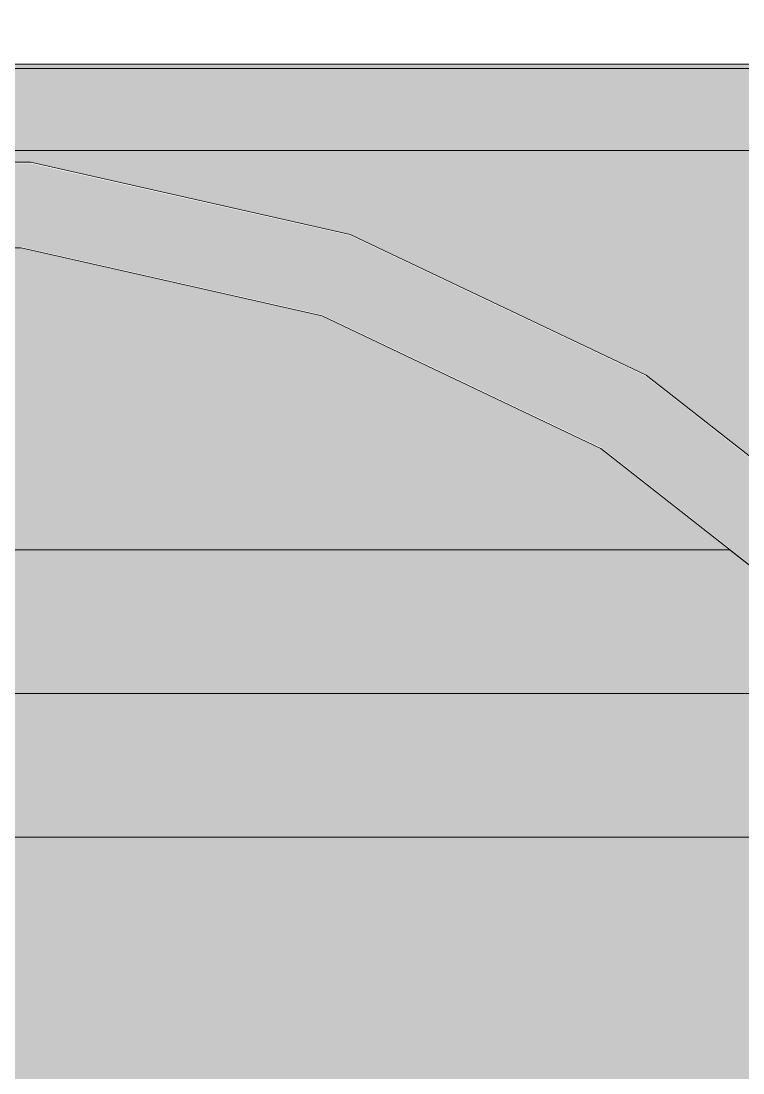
# Model space of a CAD drawing. Header units: centimetres. Extents: x -4381 to 5639, y -3920 to 4826.
# Drawn here: x 86.5206 to 86.7718, y 35.6215 to 35.9876 of the extents above; entities that cross this region are included whole.
import ezdxf
from ezdxf.xclip import XClip

# ---------------------------------------------------------------- set-up
doc = ezdxf.new("R2010")
doc.units = ezdxf.units.CM
doc.header["$MEASUREMENT"] = 0
doc.header["$XCLIPFRAME"] = 0
doc.set_wipeout_variables(frame=1)
doc.linetypes.add('Wipeout_Contour', pattern=[100, 0, -100])
for name, color, linetype in [('01- MOBILIER', 7, 'Continuous'), ('Dalles', 7, 'Continuous'), ('Drawing & Figure', 7, 'Continuous'), ('Structural - Bearing', 7, 'Continuous')]:
    doc.layers.add(name, color=color, linetype=linetype)
for name, color, linetype, lineweight in [('01- MOBILIER_Pen_No__1', 7, 'Continuous', 5), ('01- MOBILIER_Pen_No__101', 252, 'Continuous', 5), ('01- MOBILIER_Pen_No__2', 8, 'Continuous', 5), ('Dalles_Pen_No__1', 7, 'Continuous', 5), ('Structural - Bearing_Pen_No__1', 7, 'Continuous', 5), ('Structural - Bearing_Pen_No__18', 9, 'Continuous', 5)]:
    doc.layers.add(name, color=color, linetype=linetype, lineweight=lineweight)
for name, color, linetype, lineweight, true_color in [('01- MOBILIER_Pen_No__112', 7, 'Continuous', 5, 0xd5aaaa), ('01- MOBILIER_Pen_No__160', 7, 'Continuous', 5, 0xdae3bb), ('01- MOBILIER_Pen_No__178', 7, 'Continuous', 5, 0xbda888), ('01- MOBILIER_Pen_No__180', 7, 'Continuous', 5, 0xe2e3c6), ('01- MOBILIER_Pen_No__184', 7, 'Continuous', 5, 0xc5d295), ('01- MOBILIER_Pen_No__186', 7, 'Continuous', 5, 0xe8e8e8), ('Structural - Bearing_Pen_No__102', 7, 'Continuous', 5, 0xcccccc)]:
    doc.layers.add(name, color=color, linetype=linetype, lineweight=lineweight, true_color=true_color)

# ---------------------------------------------------------------- blocks, each defined once
blk = doc.blocks.new('Drawing_7_7', base_point=(-363.09186, 32.20361))
at = {"color": 254, "linetype": 'Wipeout_Contour', "lineweight": 0, "ltscale": 751.168155}
blk.add_wipeout([(84.26688, 38.80361), (84.26688, 35.70361), (84.81688, 35.70361), (84.81688, 38.70361), (87.81688, 38.70361), (87.81688, 35.70361), (87.96688, 35.70361), (87.96688, 38.80361)], dxfattribs=at).dxf.layer = 'Structural - Bearing'
at = {"color": 254, "linetype": 'Wipeout_Contour', "lineweight": 0, "ltscale": 1125.921476}
blk.add_wipeout([(86.34188, 35.92311), (86.40986, 35.93844), (86.52391, 35.93844), (86.63516, 35.91334), (86.73816, 35.86437), (86.80837, 35.80924), (86.80837, 35.97261), (86.34188, 35.97261), (86.34188, 35.97113), (86.80688, 35.97113), (86.80688, 35.94261), (86.34188, 35.94261)], dxfattribs=at).dxf.layer = 'Structural - Bearing'
at = {"color": 254, "linetype": 'Wipeout_Contour', "lineweight": 0, "ltscale": 374.236764}
blk.add_wipeout([(86.80837, 35.75361), (86.12688, 35.75361), (86.12688, 35.70361), (86.80837, 35.70361)], dxfattribs=at).dxf.layer = 'Structural - Bearing'
at = {"layer": 'Dalles', "linetype": 'Continuous', "lineweight": 0, "ltscale": 10, "true_color": 0x000000}
blk.add_hatch(color=18, dxfattribs=at).paths.add_polyline_path([(84.26688, 35.40361), (88.26688, 35.40361), (88.26688, 35.70361), (84.26688, 35.70361)])
at = {"layer": 'Structural - Bearing_Pen_No__102', "linetype": 'Continuous', "ltscale": 10}
blk.add_hatch(color=256, dxfattribs=at).paths.add_polyline_path([(86.34188, 35.92311), (86.40986, 35.93844), (86.52391, 35.93844), (86.63516, 35.91334), (86.73816, 35.86437), (86.80837, 35.80924), (86.80837, 35.97261), (86.34188, 35.97261), (86.34188, 35.97113), (86.80688, 35.97113), (86.80688, 35.94261), (86.34188, 35.94261)])
at = {"layer": 'Structural - Bearing_Pen_No__18', "linetype": 'Continuous', "ltscale": 10}
blk.add_hatch(color=256, dxfattribs=at).paths.add_polyline_path([(86.80837, 35.75361), (86.12688, 35.75361), (86.12688, 35.70361), (86.80837, 35.70361)])
at = {"layer": 'Dalles_Pen_No__1', "linetype": 'Continuous', "ltscale": 10}
blk.add_line((88.26688, 35.70361), (84.26688, 35.70361), dxfattribs=at)
at = {"color": 254, "linetype": 'Wipeout_Contour', "lineweight": 0, "ltscale": 561.532108}
blk.add_wipeout([(86.76725, 35.80361), (86.34188, 35.80361), (86.34188, 35.75361), (86.80837, 35.75361), (86.80837, 35.77411), (86.80682, 35.77254)], dxfattribs=at).dxf.layer = 'Structural - Bearing'
at = {"layer": 'Structural - Bearing_Pen_No__18', "linetype": 'Continuous', "ltscale": 10}
blk.add_hatch(color=256, dxfattribs=at).paths.add_polyline_path([(86.76725, 35.80361), (86.34188, 35.80361), (86.34188, 35.75361), (86.80837, 35.75361), (86.80837, 35.77411), (86.80682, 35.77254)])
at = {"layer": 'Structural - Bearing_Pen_No__1', "linetype": 'Continuous', "ltscale": 10}
blk.add_line((86.80837, 35.75361), (86.34188, 35.75361), dxfattribs=at)
at = {"color": 254, "linetype": 'Wipeout_Contour', "lineweight": 0, "ltscale": 656.197159}
blk.add_wipeout([(86.41318, 35.90863), (86.34188, 35.89254), (86.34188, 35.80361), (86.76725, 35.80361), (86.72235, 35.83887), (86.62535, 35.88499), (86.52058, 35.90863)], dxfattribs=at).dxf.layer = 'Structural - Bearing'
at = {"layer": 'Structural - Bearing_Pen_No__102', "linetype": 'Continuous', "ltscale": 10}
blk.add_hatch(color=256, dxfattribs=at).paths.add_polyline_path([(86.41318, 35.90863), (86.34188, 35.89254), (86.34188, 35.80361), (86.76725, 35.80361), (86.72235, 35.83887), (86.62535, 35.88499), (86.52058, 35.90863)])
at = {"color": 254, "linetype": 'Wipeout_Contour', "lineweight": 0, "ltscale": 2166.836388}
blk.add_wipeout([(87.71688, 38.60361), (86.34188, 38.60361), (86.34188, 36.55361), (86.80688, 36.55361), (86.80688, 36.10779), (86.7771, 36.10779), (86.77658, 36.10588), (86.80688, 36.10588), (86.80688, 36.10467), (86.80688, 36.00261), (86.80837, 36.00261), (86.80837, 36.40298), (86.81854, 36.40343), (86.83123, 36.40327), (86.83688, 36.40261), (86.83688, 36.33253), (86.83837, 36.33253), (86.83837, 36.40298), (86.84854, 36.40343), (86.86123, 36.40327), (86.86688, 36.40261), (86.86688, 35.80361), (87.71688, 35.80361)], dxfattribs=at).dxf.layer = 'Structural - Bearing'
at = {"color": 254, "linetype": 'Wipeout_Contour', "lineweight": 0, "ltscale": 374.566236}
blk.add_wipeout([(86.12688, 35.94261), (86.80688, 35.94261), (86.80688, 35.94826), (86.12688, 35.94826)], dxfattribs=at).dxf.layer = '01- MOBILIER'
at = {"color": 254, "linetype": 'Wipeout_Contour', "lineweight": 0, "ltscale": 374.53697}
blk.add_wipeout([(86.52224, 35.92354), (86.52261, 35.92685), (86.41115, 35.92685), (86.41152, 35.92354)], dxfattribs=at).dxf.layer = '01- MOBILIER'
at = {"layer": '01- MOBILIER_Pen_No__101', "linetype": 'Continuous', "ltscale": 10}
blk.add_hatch(color=256, dxfattribs=at).paths.add_polyline_path([(86.12688, 35.94261), (86.80688, 35.94261), (86.80688, 35.94826), (86.12688, 35.94826)])
at = {"layer": '01- MOBILIER_Pen_No__180', "linetype": 'Continuous', "ltscale": 10}
blk.add_hatch(color=256, dxfattribs=at).paths.add_polyline_path([(86.52224, 35.92354), (86.52261, 35.92685), (86.41115, 35.92685), (86.41152, 35.92354)])
at = {"layer": '01- MOBILIER_Pen_No__1', "linetype": 'Continuous', "ltscale": 10}
blk.add_line((86.12688, 35.94261), (86.80688, 35.94261), dxfattribs=at)
at = {"color": 254, "linetype": 'Wipeout_Contour', "lineweight": 0, "ltscale": 374.580289}
blk.add_wipeout([(86.12688, 35.94826), (86.80688, 35.94826), (86.80688, 35.96095), (86.12688, 35.96095)], dxfattribs=at).dxf.layer = '01- MOBILIER'
at = {"color": 254, "linetype": 'Wipeout_Contour', "lineweight": 0, "ltscale": 374.923583}
blk.add_wipeout([(86.63026, 35.89917), (86.63135, 35.90232), (86.52261, 35.92685), (86.52224, 35.92354)], dxfattribs=at).dxf.layer = '01- MOBILIER'
at = {"layer": '01- MOBILIER_Pen_No__112', "linetype": 'Continuous', "ltscale": 10}
blk.add_hatch(color=256, dxfattribs=at).paths.add_polyline_path([(86.12688, 35.94826), (86.80688, 35.94826), (86.80688, 35.96095), (86.12688, 35.96095)])
at = {"layer": '01- MOBILIER_Pen_No__180', "linetype": 'Continuous', "ltscale": 10}
blk.add_hatch(color=256, dxfattribs=at).paths.add_polyline_path([(86.63026, 35.89917), (86.63135, 35.90232), (86.52261, 35.92685), (86.52224, 35.92354)])
at = {"color": 254, "linetype": 'Wipeout_Contour', "lineweight": 0, "ltscale": 374.59786}
blk.add_wipeout([(86.12688, 35.96095), (86.80688, 35.96095), (86.80688, 35.97113), (86.12688, 35.97113)], dxfattribs=at).dxf.layer = '01- MOBILIER'
at = {"color": 254, "linetype": 'Wipeout_Contour', "lineweight": 0, "ltscale": 374.541931}
blk.add_wipeout([(86.52261, 35.92685), (86.52297, 35.93001), (86.4108, 35.93001), (86.41115, 35.92685)], dxfattribs=at).dxf.layer = '01- MOBILIER'
at = {"color": 254, "linetype": 'Wipeout_Contour', "lineweight": 0, "ltscale": 375.254044}
blk.add_wipeout([(86.73025, 35.85162), (86.73201, 35.85446), (86.63135, 35.90232), (86.63026, 35.89917)], dxfattribs=at).dxf.layer = '01- MOBILIER'
at = {"layer": '01- MOBILIER_Pen_No__180', "linetype": 'Continuous', "ltscale": 10}
blk.add_hatch(color=256, dxfattribs=at).paths.add_polyline_path([(86.73025, 35.85162), (86.73201, 35.85446), (86.63135, 35.90232), (86.63026, 35.89917)])
at = {"layer": '01- MOBILIER_Pen_No__186', "linetype": 'Continuous', "ltscale": 10}
for points in [[(86.12688, 35.96095), (86.80688, 35.96095), (86.80688, 35.97113), (86.12688, 35.97113)], [(86.52261, 35.92685), (86.52297, 35.93001), (86.4108, 35.93001), (86.41115, 35.92685)]]:
    blk.add_hatch(color=256, dxfattribs=at).paths.add_polyline_path(points)
at = {"layer": '01- MOBILIER_Pen_No__1', "linetype": 'Continuous', "ltscale": 10}
for p, q in [((86.83688, 35.97261), (86.09688, 35.97261)), ((86.12688, 35.97113), (86.80688, 35.97113))]:
    blk.add_line(p, q, dxfattribs=at)
at = {"color": 254, "linetype": 'Wipeout_Contour', "lineweight": 0, "ltscale": 374.93084}
blk.add_wipeout([(86.63135, 35.90232), (86.63238, 35.90532), (86.52297, 35.93001), (86.52261, 35.92685)], dxfattribs=at).dxf.layer = '01- MOBILIER'
at = {"color": 254, "linetype": 'Wipeout_Contour', "lineweight": 0, "ltscale": 375.512163}
blk.add_wipeout([(86.81734, 35.78324), (86.81968, 35.78562), (86.73201, 35.85446), (86.73025, 35.85162)], dxfattribs=at).dxf.layer = '01- MOBILIER'
at = {"layer": '01- MOBILIER_Pen_No__180', "linetype": 'Continuous', "ltscale": 10}
blk.add_hatch(color=256, dxfattribs=at).paths.add_polyline_path([(86.81734, 35.78324), (86.81968, 35.78562), (86.73201, 35.85446), (86.73025, 35.85162)])
at = {"layer": '01- MOBILIER_Pen_No__186', "linetype": 'Continuous', "ltscale": 10}
blk.add_hatch(color=256, dxfattribs=at).paths.add_polyline_path([(86.63135, 35.90232), (86.63238, 35.90532), (86.52297, 35.93001), (86.52261, 35.92685)])
at = {"color": 254, "linetype": 'Wipeout_Contour', "lineweight": 0, "ltscale": 374.546518}
blk.add_wipeout([(86.52297, 35.93001), (86.52328, 35.93283), (86.41048, 35.93283), (86.4108, 35.93001)], dxfattribs=at).dxf.layer = '01- MOBILIER'
at = {"color": 254, "linetype": 'Wipeout_Contour', "lineweight": 0, "ltscale": 375.263449}
blk.add_wipeout([(86.73201, 35.85446), (86.73368, 35.85716), (86.63238, 35.90532), (86.63135, 35.90232)], dxfattribs=at).dxf.layer = '01- MOBILIER'
at = {"layer": '01- MOBILIER_Pen_No__186', "linetype": 'Continuous', "ltscale": 10}
for points in [[(86.52297, 35.93001), (86.52328, 35.93283), (86.41048, 35.93283), (86.4108, 35.93001)], [(86.73201, 35.85446), (86.73368, 35.85716), (86.63238, 35.90532), (86.63135, 35.90232)]]:
    blk.add_hatch(color=256, dxfattribs=at).paths.add_polyline_path(points)
at = {"color": 254, "linetype": 'Wipeout_Contour', "lineweight": 0, "ltscale": 374.937368}
blk.add_wipeout([(86.63238, 35.90532), (86.63331, 35.90801), (86.52328, 35.93283), (86.52297, 35.93001)], dxfattribs=at).dxf.layer = '01- MOBILIER'
at = {"color": 254, "linetype": 'Wipeout_Contour', "lineweight": 0, "ltscale": 375.526102}
blk.add_wipeout([(86.73368, 35.85716), (86.73201, 35.85446), (86.81854, 35.78651), (86.81715, 35.79161)], dxfattribs=at).dxf.layer = '01- MOBILIER'
at = {"layer": '01- MOBILIER_Pen_No__186', "linetype": 'Continuous', "ltscale": 10}
for points in [[(86.63238, 35.90532), (86.63331, 35.90801), (86.52328, 35.93283), (86.52297, 35.93001)], [(86.73368, 35.85716), (86.73201, 35.85446), (86.81854, 35.78651), (86.81715, 35.79161)]]:
    blk.add_hatch(color=256, dxfattribs=at).paths.add_polyline_path(points)
at = {"color": 254, "linetype": 'Wipeout_Contour', "lineweight": 0, "ltscale": 374.5505}
blk.add_wipeout([(86.52328, 35.93283), (86.52354, 35.93519), (86.41022, 35.93519), (86.41048, 35.93283)], dxfattribs=at).dxf.layer = '01- MOBILIER'
at = {"color": 254, "linetype": 'Wipeout_Contour', "lineweight": 0, "ltscale": 375.271968}
blk.add_wipeout([(86.73368, 35.85716), (86.73518, 35.85957), (86.63331, 35.90801), (86.63238, 35.90532)], dxfattribs=at).dxf.layer = '01- MOBILIER'
at = {"layer": '01- MOBILIER_Pen_No__186', "linetype": 'Continuous', "ltscale": 10}
for points in [[(86.52328, 35.93283), (86.52354, 35.93519), (86.41022, 35.93519), (86.41048, 35.93283)], [(86.73368, 35.85716), (86.73518, 35.85957), (86.63331, 35.90801), (86.63238, 35.90532)]]:
    blk.add_hatch(color=256, dxfattribs=at).paths.add_polyline_path(points)
at = {"color": 254, "linetype": 'Wipeout_Contour', "lineweight": 0, "ltscale": 374.942851}
blk.add_wipeout([(86.63331, 35.90801), (86.63409, 35.91025), (86.52354, 35.93519), (86.52328, 35.93283)], dxfattribs=at).dxf.layer = '01- MOBILIER'
at = {"color": 254, "linetype": 'Wipeout_Contour', "lineweight": 0, "ltscale": 375.546319}
blk.add_wipeout([(86.73518, 35.85957), (86.73368, 35.85716), (86.81715, 35.79161), (86.81491, 35.79696)], dxfattribs=at).dxf.layer = '01- MOBILIER'
at = {"layer": '01- MOBILIER', "linetype": 'Continuous', "lineweight": 0, "ltscale": 10, "true_color": 0xffffff}
blk.add_hatch(color=7, dxfattribs=at).paths.add_polyline_path([(86.63331, 35.90801), (86.63409, 35.91025), (86.52354, 35.93519), (86.52328, 35.93283)])
at = {"layer": '01- MOBILIER_Pen_No__186', "linetype": 'Continuous', "ltscale": 10}
blk.add_hatch(color=256, dxfattribs=at).paths.add_polyline_path([(86.73518, 35.85957), (86.73368, 35.85716), (86.81715, 35.79161), (86.81491, 35.79696)])
at = {"color": 254, "linetype": 'Wipeout_Contour', "lineweight": 0, "ltscale": 374.553676}
blk.add_wipeout([(86.52354, 35.93519), (86.52374, 35.93697), (86.41002, 35.93697), (86.41022, 35.93519)], dxfattribs=at).dxf.layer = '01- MOBILIER'
at = {"color": 254, "linetype": 'Wipeout_Contour', "lineweight": 0, "ltscale": 375.279178}
blk.add_wipeout([(86.73518, 35.85957), (86.73643, 35.86159), (86.63409, 35.91025), (86.63331, 35.90801)], dxfattribs=at).dxf.layer = '01- MOBILIER'
at = {"layer": '01- MOBILIER', "linetype": 'Continuous', "lineweight": 0, "ltscale": 10, "true_color": 0xffffff}
blk.add_hatch(color=7, dxfattribs=at).paths.add_polyline_path([(86.73518, 35.85957), (86.73643, 35.86159), (86.63409, 35.91025), (86.63331, 35.90801)])
at = {"layer": '01- MOBILIER_Pen_No__186', "linetype": 'Continuous', "ltscale": 10}
blk.add_hatch(color=256, dxfattribs=at).paths.add_polyline_path([(86.52354, 35.93519), (86.52374, 35.93697), (86.41002, 35.93697), (86.41022, 35.93519)])
at = {"color": 254, "linetype": 'Wipeout_Contour', "lineweight": 0, "ltscale": 374.947026}
blk.add_wipeout([(86.63409, 35.91025), (86.63467, 35.91194), (86.52374, 35.93697), (86.52354, 35.93519)], dxfattribs=at).dxf.layer = '01- MOBILIER'
at = {"color": 254, "linetype": 'Wipeout_Contour', "lineweight": 0, "ltscale": 375.564743}
blk.add_wipeout([(86.73518, 35.85957), (86.81491, 35.79696), (86.81193, 35.8023), (86.73643, 35.86159)], dxfattribs=at).dxf.layer = '01- MOBILIER'
at = {"layer": '01- MOBILIER', "linetype": 'Continuous', "lineweight": 0, "ltscale": 10, "true_color": 0xffffff}
for points in [[(86.63409, 35.91025), (86.63467, 35.91194), (86.52374, 35.93697), (86.52354, 35.93519)], [(86.73518, 35.85957), (86.81491, 35.79696), (86.81193, 35.8023), (86.73643, 35.86159)]]:
    blk.add_hatch(color=7, dxfattribs=at).paths.add_polyline_path(points)
at = {"layer": '01- MOBILIER_Pen_No__186', "linetype": 'Continuous', "ltscale": 10}
blk.add_hatch(color=256, dxfattribs=at).paths.add_polyline_path([(86.62535, 35.88499), (86.52063, 35.909)])
at = {"color": 254, "linetype": 'Wipeout_Contour', "lineweight": 0, "ltscale": 374.555888}
blk.add_wipeout([(86.52374, 35.93697), (86.52386, 35.93807), (86.4099, 35.93807), (86.41002, 35.93697)], dxfattribs=at).dxf.layer = '01- MOBILIER'
at = {"color": 254, "linetype": 'Wipeout_Contour', "lineweight": 0, "ltscale": 374.512993}
blk.add_wipeout([(86.52063, 35.909), (86.52075, 35.91011), (86.41302, 35.91011), (86.41314, 35.909)], dxfattribs=at).dxf.layer = '01- MOBILIER'
at = {"color": 254, "linetype": 'Wipeout_Contour', "lineweight": 0, "ltscale": 375.284722}
blk.add_wipeout([(86.73643, 35.86159), (86.73737, 35.86311), (86.63467, 35.91194), (86.63409, 35.91025)], dxfattribs=at).dxf.layer = '01- MOBILIER'
at = {"layer": '01- MOBILIER', "linetype": 'Continuous', "lineweight": 0, "ltscale": 10, "true_color": 0xffffff}
blk.add_hatch(color=7, dxfattribs=at).paths.add_polyline_path([(86.73643, 35.86159), (86.73737, 35.86311), (86.63467, 35.91194), (86.63409, 35.91025)])
at = {"layer": '01- MOBILIER_Pen_No__160', "linetype": 'Continuous', "ltscale": 10}
blk.add_hatch(color=256, dxfattribs=at).paths.add_polyline_path([(86.52063, 35.909), (86.52075, 35.91011), (86.41302, 35.91011), (86.41314, 35.909)])
at = {"layer": '01- MOBILIER_Pen_No__186', "linetype": 'Continuous', "ltscale": 10}
blk.add_hatch(color=256, dxfattribs=at).paths.add_polyline_path([(86.52374, 35.93697), (86.52386, 35.93807), (86.4099, 35.93807), (86.41002, 35.93697)])
at = {"color": 254, "linetype": 'Wipeout_Contour', "lineweight": 0, "ltscale": 374.949699}
blk.add_wipeout([(86.63467, 35.91194), (86.63503, 35.91299), (86.52386, 35.93807), (86.52374, 35.93697)], dxfattribs=at).dxf.layer = '01- MOBILIER'
at = {"color": 254, "linetype": 'Wipeout_Contour', "lineweight": 0, "ltscale": 375.580778}
blk.add_wipeout([(86.73643, 35.86159), (86.81193, 35.8023), (86.80837, 35.80736), (86.73737, 35.86311)], dxfattribs=at).dxf.layer = '01- MOBILIER'
at = {"layer": '01- MOBILIER', "linetype": 'Continuous', "lineweight": 0, "ltscale": 10, "true_color": 0xffffff}
for points in [[(86.63467, 35.91194), (86.63503, 35.91299), (86.52386, 35.93807), (86.52374, 35.93697)], [(86.73643, 35.86159), (86.81193, 35.8023), (86.80837, 35.80736), (86.73737, 35.86311)]]:
    blk.add_hatch(color=7, dxfattribs=at).paths.add_polyline_path(points)
at = {"layer": '01- MOBILIER_Pen_No__186', "linetype": 'Continuous', "ltscale": 10}
blk.add_hatch(color=256, dxfattribs=at).paths.add_polyline_path([(86.52386, 35.93807), (86.40986, 35.93844)])
at = {"layer": '01- MOBILIER_Pen_No__1', "linetype": 'Continuous', "ltscale": 10}
blk.add_line((86.40986, 35.93844), (86.52391, 35.93844), dxfattribs=at)
at = {"color": 254, "linetype": 'Wipeout_Contour', "lineweight": 0, "ltscale": 375.288325}
blk.add_wipeout([(86.73737, 35.86311), (86.73796, 35.86405), (86.63503, 35.91299), (86.63467, 35.91194)], dxfattribs=at).dxf.layer = '01- MOBILIER'
at = {"layer": '01- MOBILIER', "linetype": 'Continuous', "lineweight": 0, "ltscale": 10, "true_color": 0xffffff}
blk.add_hatch(color=7, dxfattribs=at).paths.add_polyline_path([(86.73737, 35.86311), (86.73796, 35.86405), (86.63503, 35.91299), (86.63467, 35.91194)])
at = {"layer": '01- MOBILIER_Pen_No__186', "linetype": 'Continuous', "ltscale": 10}
for points in [[(86.63503, 35.91299), (86.52391, 35.93844)], [(86.72235, 35.83887), (86.62548, 35.88535)]]:
    blk.add_hatch(color=256, dxfattribs=at).paths.add_polyline_path(points)
at = {"color": 254, "linetype": 'Wipeout_Contour', "lineweight": 0, "ltscale": 374.885211}
blk.add_wipeout([(86.62548, 35.88535), (86.62584, 35.88639), (86.52075, 35.91011), (86.52063, 35.909)], dxfattribs=at).dxf.layer = '01- MOBILIER'
at = {"color": 254, "linetype": 'Wipeout_Contour', "lineweight": 0, "ltscale": 375.523535}
blk.add_wipeout([(86.73737, 35.86311), (86.80837, 35.80736), (86.80837, 35.80876), (86.73796, 35.86405)], dxfattribs=at).dxf.layer = '01- MOBILIER'
at = {"layer": '01- MOBILIER', "linetype": 'Continuous', "lineweight": 0, "ltscale": 10, "true_color": 0xffffff}
for points in [[(86.73796, 35.86405), (86.63516, 35.91334)], [(86.73737, 35.86311), (86.80837, 35.80736), (86.80837, 35.80876), (86.73796, 35.86405)], [(86.73816, 35.86437), (86.80837, 35.80876)]]:
    blk.add_hatch(color=7, dxfattribs=at).paths.add_polyline_path(points)
at = {"layer": '01- MOBILIER_Pen_No__180', "linetype": 'Continuous', "ltscale": 10}
blk.add_hatch(color=256, dxfattribs=at).paths.add_polyline_path([(86.62548, 35.88535), (86.62584, 35.88639), (86.52075, 35.91011), (86.52063, 35.909)])
at = {"layer": '01- MOBILIER_Pen_No__186', "linetype": 'Continuous', "ltscale": 10}
blk.add_hatch(color=256, dxfattribs=at).paths.add_polyline_path([(86.80682, 35.77254), (86.72255, 35.83919)])
at = {"color": 254, "linetype": 'Wipeout_Contour', "lineweight": 0, "ltscale": 374.515197}
blk.add_wipeout([(86.52075, 35.91011), (86.52095, 35.91188), (86.41282, 35.91188), (86.41302, 35.91011)], dxfattribs=at).dxf.layer = '01- MOBILIER'
at = {"color": 254, "linetype": 'Wipeout_Contour', "lineweight": 0, "ltscale": 375.205372}
blk.add_wipeout([(86.72255, 35.83919), (86.72314, 35.84014), (86.62584, 35.88639), (86.62548, 35.88535)], dxfattribs=at).dxf.layer = '01- MOBILIER'
at = {"layer": '01- MOBILIER_Pen_No__112', "linetype": 'Continuous', "ltscale": 10}
blk.add_hatch(color=256, dxfattribs=at).paths.add_polyline_path([(86.52075, 35.91011), (86.52095, 35.91188), (86.41282, 35.91188), (86.41302, 35.91011)])
at = {"layer": '01- MOBILIER_Pen_No__180', "linetype": 'Continuous', "ltscale": 10}
blk.add_hatch(color=256, dxfattribs=at).paths.add_polyline_path([(86.72255, 35.83919), (86.72314, 35.84014), (86.62584, 35.88639), (86.62548, 35.88535)])
at = {"color": 254, "linetype": 'Wipeout_Contour', "lineweight": 0, "ltscale": 374.889215}
blk.add_wipeout([(86.62584, 35.88639), (86.62642, 35.88808), (86.52095, 35.91188), (86.52075, 35.91011)], dxfattribs=at).dxf.layer = '01- MOBILIER'
at = {"color": 254, "linetype": 'Wipeout_Contour', "lineweight": 0, "ltscale": 375.455445}
blk.add_wipeout([(86.80709, 35.77281), (86.80786, 35.7736), (86.72314, 35.84014), (86.72255, 35.83919)], dxfattribs=at).dxf.layer = '01- MOBILIER'
at = {"layer": '01- MOBILIER_Pen_No__180', "linetype": 'Continuous', "ltscale": 10}
blk.add_hatch(color=256, dxfattribs=at).paths.add_polyline_path([(86.80709, 35.77281), (86.80786, 35.7736), (86.72314, 35.84014), (86.72255, 35.83919)])
at = {"layer": '01- MOBILIER_Pen_No__184', "linetype": 'Continuous', "ltscale": 10}
blk.add_hatch(color=256, dxfattribs=at).paths.add_polyline_path([(86.62584, 35.88639), (86.62642, 35.88808), (86.52095, 35.91188), (86.52075, 35.91011)])
at = {"color": 254, "linetype": 'Wipeout_Contour', "lineweight": 0, "ltscale": 374.518365}
blk.add_wipeout([(86.52095, 35.91188), (86.52121, 35.91424), (86.41255, 35.91424), (86.41282, 35.91188)], dxfattribs=at).dxf.layer = '01- MOBILIER'
at = {"color": 254, "linetype": 'Wipeout_Contour', "lineweight": 0, "ltscale": 375.210344}
blk.add_wipeout([(86.72314, 35.84014), (86.72408, 35.84165), (86.62642, 35.88808), (86.62584, 35.88639)], dxfattribs=at).dxf.layer = '01- MOBILIER'
at = {"layer": '01- MOBILIER_Pen_No__101', "linetype": 'Continuous', "ltscale": 10}
blk.add_hatch(color=256, dxfattribs=at).paths.add_polyline_path([(86.52095, 35.91188), (86.52121, 35.91424), (86.41255, 35.91424), (86.41282, 35.91188)])
at = {"layer": '01- MOBILIER_Pen_No__184', "linetype": 'Continuous', "ltscale": 10}
blk.add_hatch(color=256, dxfattribs=at).paths.add_polyline_path([(86.72314, 35.84014), (86.72408, 35.84165), (86.62642, 35.88808), (86.62584, 35.88639)])
at = {"color": 254, "linetype": 'Wipeout_Contour', "lineweight": 0, "ltscale": 374.894602}
blk.add_wipeout([(86.62642, 35.88808), (86.6272, 35.89033), (86.52121, 35.91424), (86.52095, 35.91188)], dxfattribs=at).dxf.layer = '01- MOBILIER'
at = {"color": 254, "linetype": 'Wipeout_Contour', "lineweight": 0, "ltscale": 375.461167}
blk.add_wipeout([(86.80786, 35.7736), (86.80912, 35.77487), (86.72408, 35.84165), (86.72314, 35.84014)], dxfattribs=at).dxf.layer = '01- MOBILIER'
at = {"layer": '01- MOBILIER_Pen_No__178', "linetype": 'Continuous', "ltscale": 10}
blk.add_hatch(color=256, dxfattribs=at).paths.add_polyline_path([(86.62642, 35.88808), (86.6272, 35.89033), (86.52121, 35.91424), (86.52095, 35.91188)])
at = {"layer": '01- MOBILIER_Pen_No__184', "linetype": 'Continuous', "ltscale": 10}
blk.add_hatch(color=256, dxfattribs=at).paths.add_polyline_path([(86.80786, 35.7736), (86.80912, 35.77487), (86.72408, 35.84165), (86.72314, 35.84014)])
at = {"color": 254, "linetype": 'Wipeout_Contour', "lineweight": 0, "ltscale": 374.52234}
blk.add_wipeout([(86.52121, 35.91424), (86.52152, 35.91707), (86.41224, 35.91707), (86.41255, 35.91424)], dxfattribs=at).dxf.layer = '01- MOBILIER'
at = {"color": 254, "linetype": 'Wipeout_Contour', "lineweight": 0, "ltscale": 375.217091}
blk.add_wipeout([(86.72408, 35.84165), (86.72533, 35.84367), (86.6272, 35.89033), (86.62642, 35.88808)], dxfattribs=at).dxf.layer = '01- MOBILIER'
at = {"layer": '01- MOBILIER_Pen_No__178', "linetype": 'Continuous', "ltscale": 10}
blk.add_hatch(color=256, dxfattribs=at).paths.add_polyline_path([(86.72408, 35.84165), (86.72533, 35.84367), (86.6272, 35.89033), (86.62642, 35.88808)])
at = {"layer": '01- MOBILIER_Pen_No__2', "linetype": 'Continuous', "ltscale": 10}
blk.add_hatch(color=256, dxfattribs=at).paths.add_polyline_path([(86.52121, 35.91424), (86.52152, 35.91707), (86.41224, 35.91707), (86.41255, 35.91424)])
at = {"color": 254, "linetype": 'Wipeout_Contour', "lineweight": 0, "ltscale": 374.901084}
blk.add_wipeout([(86.6272, 35.89033), (86.62813, 35.89302), (86.52152, 35.91707), (86.52121, 35.91424)], dxfattribs=at).dxf.layer = '01- MOBILIER'
at = {"color": 254, "linetype": 'Wipeout_Contour', "lineweight": 0, "ltscale": 375.468977}
blk.add_wipeout([(86.80912, 35.77487), (86.81078, 35.77657), (86.72533, 35.84367), (86.72408, 35.84165)], dxfattribs=at).dxf.layer = '01- MOBILIER'
at = {"layer": '01- MOBILIER_Pen_No__178', "linetype": 'Continuous', "ltscale": 10}
blk.add_hatch(color=256, dxfattribs=at).paths.add_polyline_path([(86.80912, 35.77487), (86.81078, 35.77657), (86.72533, 35.84367), (86.72408, 35.84165)])
at = {"layer": '01- MOBILIER_Pen_No__2', "linetype": 'Continuous', "ltscale": 10}
blk.add_hatch(color=256, dxfattribs=at).paths.add_polyline_path([(86.6272, 35.89033), (86.62813, 35.89302), (86.52152, 35.91707), (86.52121, 35.91424)])
at = {"color": 254, "linetype": 'Wipeout_Contour', "lineweight": 0, "ltscale": 374.526922}
blk.add_wipeout([(86.52152, 35.91707), (86.52188, 35.92022), (86.41189, 35.92022), (86.41224, 35.91707)], dxfattribs=at).dxf.layer = '01- MOBILIER'
at = {"color": 254, "linetype": 'Wipeout_Contour', "lineweight": 0, "ltscale": 375.22527}
blk.add_wipeout([(86.72533, 35.84367), (86.72683, 35.84609), (86.62813, 35.89302), (86.6272, 35.89033)], dxfattribs=at).dxf.layer = '01- MOBILIER'
at = {"layer": '01- MOBILIER_Pen_No__178', "linetype": 'Continuous', "ltscale": 10}
blk.add_hatch(color=256, dxfattribs=at).paths.add_polyline_path([(86.52152, 35.91707), (86.52188, 35.92022), (86.41189, 35.92022), (86.41224, 35.91707)])
at = {"layer": '01- MOBILIER_Pen_No__2', "linetype": 'Continuous', "ltscale": 10}
blk.add_hatch(color=256, dxfattribs=at).paths.add_polyline_path([(86.72533, 35.84367), (86.72683, 35.84609), (86.62813, 35.89302), (86.6272, 35.89033)])
at = {"color": 254, "linetype": 'Wipeout_Contour', "lineweight": 0, "ltscale": 374.908324}
blk.add_wipeout([(86.62813, 35.89302), (86.62916, 35.89601), (86.52188, 35.92022), (86.52152, 35.91707)], dxfattribs=at).dxf.layer = '01- MOBILIER'
at = {"color": 254, "linetype": 'Wipeout_Contour', "lineweight": 0, "ltscale": 375.478483}
blk.add_wipeout([(86.81078, 35.77657), (86.81278, 35.77859), (86.72683, 35.84609), (86.72533, 35.84367)], dxfattribs=at).dxf.layer = '01- MOBILIER'
at = {"layer": '01- MOBILIER_Pen_No__178', "linetype": 'Continuous', "ltscale": 10}
blk.add_hatch(color=256, dxfattribs=at).paths.add_polyline_path([(86.62813, 35.89302), (86.62916, 35.89601), (86.52188, 35.92022), (86.52152, 35.91707)])
at = {"layer": '01- MOBILIER_Pen_No__2', "linetype": 'Continuous', "ltscale": 10}
blk.add_hatch(color=256, dxfattribs=at).paths.add_polyline_path([(86.81078, 35.77657), (86.81278, 35.77859), (86.72683, 35.84609), (86.72533, 35.84367)])
at = {"color": 254, "linetype": 'Wipeout_Contour', "lineweight": 0, "ltscale": 374.531881}
blk.add_wipeout([(86.52188, 35.92022), (86.52224, 35.92354), (86.41152, 35.92354), (86.41189, 35.92022)], dxfattribs=at).dxf.layer = '01- MOBILIER'
at = {"color": 254, "linetype": 'Wipeout_Contour', "lineweight": 0, "ltscale": 375.234466}
blk.add_wipeout([(86.72683, 35.84609), (86.7285, 35.84879), (86.62916, 35.89601), (86.62813, 35.89302)], dxfattribs=at).dxf.layer = '01- MOBILIER'
at = {"layer": '01- MOBILIER_Pen_No__178', "linetype": 'Continuous', "ltscale": 10}
blk.add_hatch(color=256, dxfattribs=at).paths.add_polyline_path([(86.72683, 35.84609), (86.7285, 35.84879), (86.62916, 35.89601), (86.62813, 35.89302)])
at = {"layer": '01- MOBILIER_Pen_No__184', "linetype": 'Continuous', "ltscale": 10}
blk.add_hatch(color=256, dxfattribs=at).paths.add_polyline_path([(86.52188, 35.92022), (86.52224, 35.92354), (86.41152, 35.92354), (86.41189, 35.92022)])
at = {"color": 254, "linetype": 'Wipeout_Contour', "lineweight": 0, "ltscale": 374.915951}
blk.add_wipeout([(86.62916, 35.89601), (86.63026, 35.89917), (86.52224, 35.92354), (86.52188, 35.92022)], dxfattribs=at).dxf.layer = '01- MOBILIER'
at = {"color": 254, "linetype": 'Wipeout_Contour', "lineweight": 0, "ltscale": 375.489212}
blk.add_wipeout([(86.81278, 35.77859), (86.815, 35.78086), (86.7285, 35.84879), (86.72683, 35.84609)], dxfattribs=at).dxf.layer = '01- MOBILIER'
at = {"layer": '01- MOBILIER_Pen_No__178', "linetype": 'Continuous', "ltscale": 10}
blk.add_hatch(color=256, dxfattribs=at).paths.add_polyline_path([(86.81278, 35.77859), (86.815, 35.78086), (86.7285, 35.84879), (86.72683, 35.84609)])
at = {"layer": '01- MOBILIER_Pen_No__184', "linetype": 'Continuous', "ltscale": 10}
blk.add_hatch(color=256, dxfattribs=at).paths.add_polyline_path([(86.62916, 35.89601), (86.63026, 35.89917), (86.52224, 35.92354), (86.52188, 35.92022)])
at = {"layer": '01- MOBILIER_Pen_No__1', "linetype": 'Continuous', "ltscale": 10}
for p, q in [((86.52391, 35.93844), (86.63516, 35.91334)), ((86.41318, 35.90863), (86.52058, 35.90863)), ((86.52058, 35.90863), (86.62535, 35.88499))]:
    blk.add_line(p, q, dxfattribs=at)
at = {"color": 254, "linetype": 'Wipeout_Contour', "lineweight": 0, "ltscale": 375.24422}
blk.add_wipeout([(86.7285, 35.84879), (86.73025, 35.85162), (86.63026, 35.89917), (86.62916, 35.89601)], dxfattribs=at).dxf.layer = '01- MOBILIER'
at = {"layer": '01- MOBILIER_Pen_No__184', "linetype": 'Continuous', "ltscale": 10}
blk.add_hatch(color=256, dxfattribs=at).paths.add_polyline_path([(86.7285, 35.84879), (86.73025, 35.85162), (86.63026, 35.89917), (86.62916, 35.89601)])
at = {"layer": '01- MOBILIER_Pen_No__1', "linetype": 'Continuous', "ltscale": 10}
for p, q in [((86.63516, 35.91334), (86.73816, 35.86437)), ((86.62535, 35.88499), (86.72235, 35.83887))]:
    blk.add_line(p, q, dxfattribs=at)
at = {"color": 254, "linetype": 'Wipeout_Contour', "lineweight": 0, "ltscale": 375.500629}
blk.add_wipeout([(86.815, 35.78086), (86.81734, 35.78324), (86.73025, 35.85162), (86.7285, 35.84879)], dxfattribs=at).dxf.layer = '01- MOBILIER'
at = {"layer": '01- MOBILIER_Pen_No__184', "linetype": 'Continuous', "ltscale": 10}
blk.add_hatch(color=256, dxfattribs=at).paths.add_polyline_path([(86.815, 35.78086), (86.81734, 35.78324), (86.73025, 35.85162), (86.7285, 35.84879)])
at = {"layer": '01- MOBILIER_Pen_No__1', "linetype": 'Continuous', "ltscale": 10}
for p, q in [((86.73816, 35.86437), (86.80837, 35.80924)), ((86.72235, 35.83887), (86.80682, 35.77254))]:
    blk.add_line(p, q, dxfattribs=at)
at = {"layer": 'Structural - Bearing_Pen_No__1', "linetype": 'Continuous', "ltscale": 10}
blk.add_line((86.76725, 35.80361), (86.34188, 35.80361), dxfattribs=at)

msp = doc.modelspace()

# ---------------------------------------------------------------- block references
at = {"layer": 'Drawing & Figure', "color": 151, "linetype": 'Continuous', "lineweight": 5, "ltscale": 10, "true_color": 0x80c2ff}
ref = msp.add_blockref('Drawing_7_7', (-363.09186, 32.20361), dxfattribs=at)
XClip(ref).set_block_clipping_path([(51.7463984619, 23.6253966175), (100.4426918859, 45.1170657245)])

doc.saveas('drawing.dxf')
